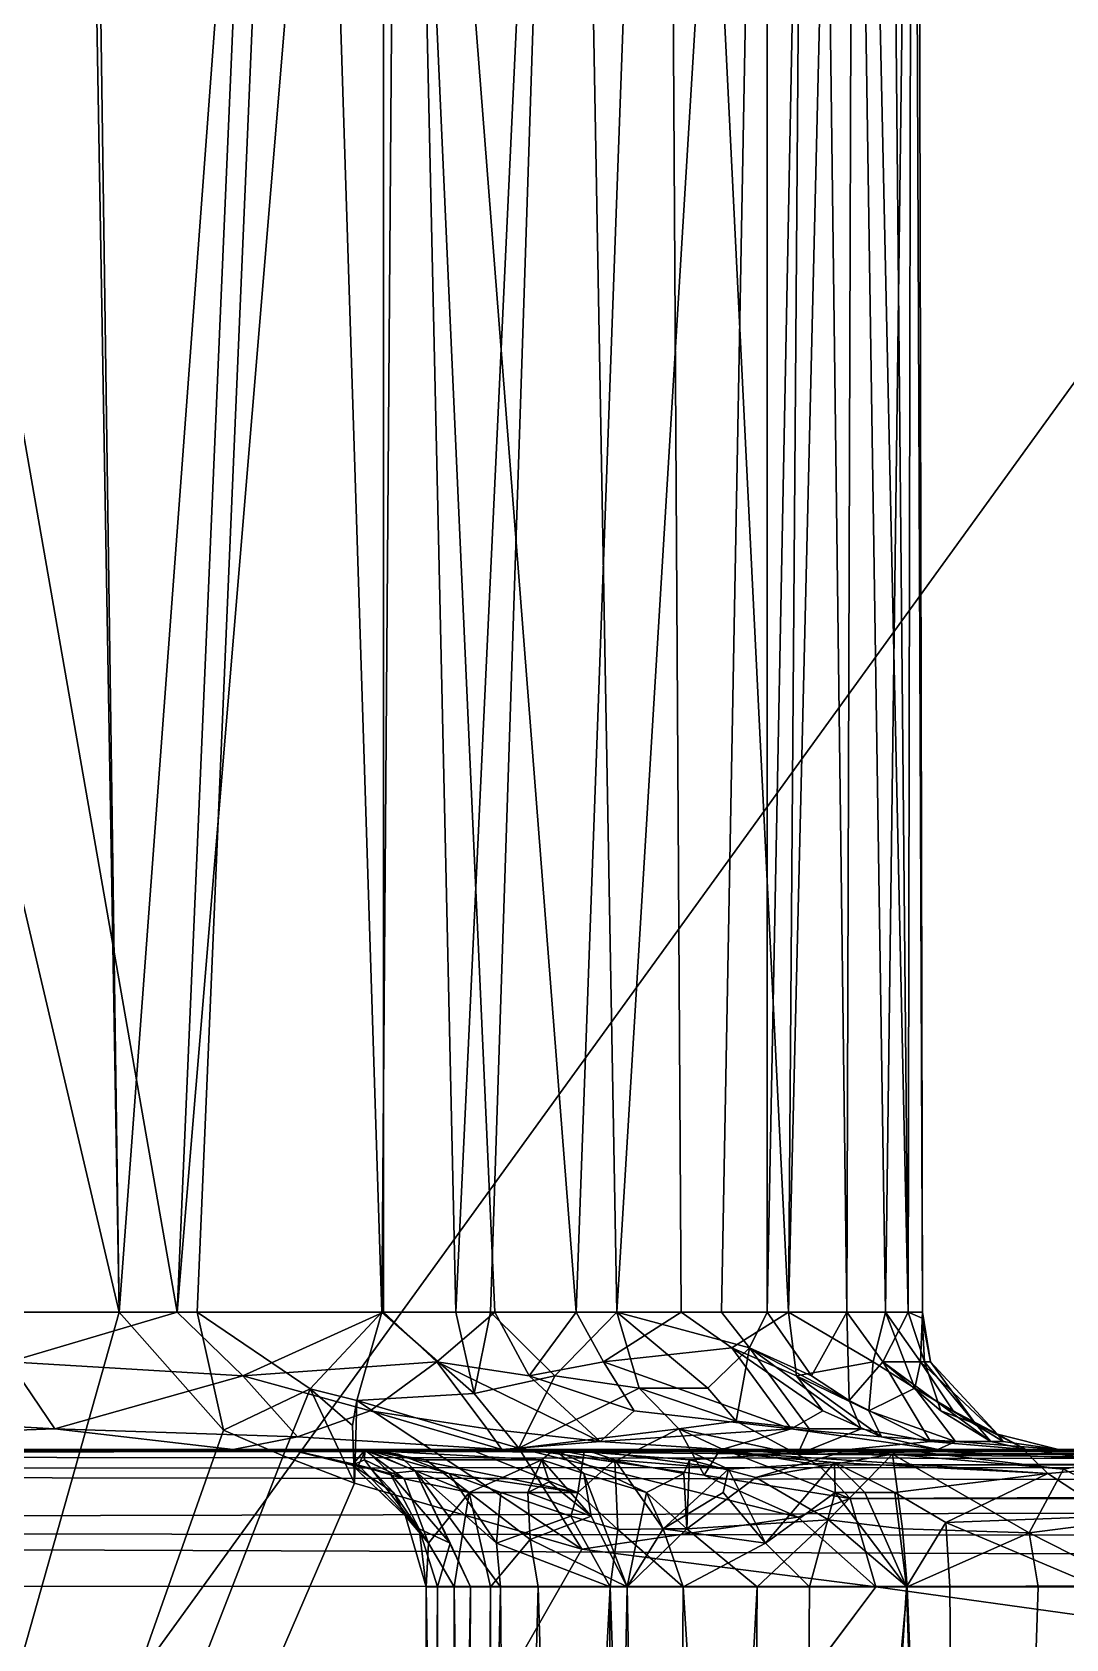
# Model space of a CAD drawing. Extents: x -30 to 83, y -53 to 60.
# Drawn here: x 11.25 to 12.003, y -11.638 to -10.468 of the extents above; entities that cross this region are included whole.
import ezdxf

# ---------------------------------------------------------------- set-up
doc = ezdxf.new("R2010")
doc.units = 0
doc.header["$MEASUREMENT"] = 0

msp = doc.modelspace()

# ---------------------------------------------------------------- linework, layer by layer
for points in [[(63.169998, -40), (-9.17, -40), (63.169998, 60)], [(-9.17, 60), (63.169998, 60), (-9.17, -40)], [(-7.187, 58, 2), (-7.187, -40, 2), (61.187, -40, 2)], [(61.187, 58, 2), (-7.187, 58, 2), (61.187, -40, 2)], [(-30, -1, 38), (30, -1, 38), (-30, -17, 38)], [(30, -17, 38), (-30, -17, 38), (30, -1, 38)], [(30, -2.998, 39.998001), (-30, -2.998, 39.998001), (-30, -15.003, 39.998001)], [(-30, -15.003, 39.998001), (30, -15.003, 39.998001), (30, -2.998, 39.998001)], [(5, -15, 40), (5, -3, 40), (75, -15, 40)], [(75, -3, 40), (75, -15, 40), (5, -3, 40)], [(9.998001, -13.003, 41.998001), (21.252998, -13.003, 41.998001), (21.252998, -7.997999, 41.998001)], [(9.998001, -13.003, 41.998001), (21.252998, -7.997999, 41.998001), (9.998001, -7.997999, 41.998001)], [(11.282743, -9.6, 62.314449), (10.890836, -9.6, 62.784191), (11.313806, -11.4, 62.269073)], [(10.890836, -12.9, 62.784191), (11.313806, -11.4, 62.269073), (10.890836, -9.6, 62.784191)], [(11.433929, -9.6, 58.619244), (11.356084, -11.4, 58.491291), (11.040905, -9.6, 58.073101)], [(11.227978, -11.4, 58.304508), (11.040905, -9.6, 58.073101), (11.356084, -11.4, 58.491291)], [(11.288265, -9.6, 62.307171), (11.282743, -9.6, 62.314449), (11.313806, -11.4, 62.269073)], [(11.447449, -9.6, 62.05352), (11.288265, -9.6, 62.307171), (11.313806, -11.4, 62.269073)], [(11.370615, -11.4, 62.182072), (11.447449, -9.6, 62.05352), (11.313806, -11.4, 62.269073)], [(11.433929, -9.6, 58.619244), (11.50616, -9.6, 58.750446), (11.356084, -11.4, 58.491291)], [(11.356084, -11.4, 58.491291), (11.50616, -9.6, 58.750446), (11.50616, -11.4, 58.750446)], [(11.50493, -11.4, 61.947941), (11.447449, -9.6, 62.05352), (11.370615, -11.4, 62.182072)], [(11.518641, -9.6, 61.921757), (11.447449, -9.6, 62.05352), (11.50493, -11.4, 61.947941)], [(11.558691, -11.4, 61.841019), (11.518641, -9.6, 61.921757), (11.50493, -11.4, 61.947941)], [(11.50616, -11.4, 58.750446), (11.50616, -9.6, 58.750446), (11.587209, -11.4, 58.916656)], [(11.587209, -11.4, 58.916656), (11.50616, -9.6, 58.750446), (11.646288, -11.4, 59.053986)], [(11.50616, -9.6, 58.750446), (11.711999, -9.6, 59.231956), (11.646288, -11.4, 59.053986)], [(11.643537, -9.6, 61.64957), (11.518641, -9.6, 61.921757), (11.558691, -11.4, 61.841019)], [(11.584041, -11.4, 61.787018), (11.643537, -9.6, 61.64957), (11.558691, -11.4, 61.841019)], [(11.676064, -11.4, 61.566669), (11.643537, -9.6, 61.64957), (11.584041, -11.4, 61.787018)], [(11.785496, -9.6, 61.223579), (11.643537, -9.6, 61.64957), (11.676064, -11.4, 61.566669)], [(11.646288, -11.4, 59.053986), (11.711999, -9.6, 59.231956), (11.722832, -11.4, 59.264709)], [(11.752163, -11.4, 61.339985), (11.785496, -9.6, 61.223579), (11.676064, -11.4, 61.566669)], [(11.800791, -11.4, 59.535679), (11.722832, -11.4, 59.264709), (11.711999, -9.6, 59.231956)], [(11.711999, -9.6, 59.231956), (11.814494, -9.6, 59.591869), (11.800791, -11.4, 59.535679)], [(11.785496, -11.4, 61.223579), (11.785496, -9.6, 61.223579), (11.752163, -11.4, 61.339985)], [(11.843252, -11.4, 60.961823), (11.820349, -9.6, 61.077923), (11.785496, -11.4, 61.223579)], [(11.820349, -9.6, 61.077923), (11.785496, -9.6, 61.223579), (11.785496, -11.4, 61.223579)], [(11.814494, -9.6, 59.591869), (11.844151, -9.6, 59.738678), (11.800791, -11.4, 59.535679)], [(11.800791, -11.4, 59.535679), (11.844151, -9.6, 59.738678), (11.871536, -11.4, 59.919674)], [(11.848838, -9.6, 60.930893), (11.820349, -9.6, 61.077923), (11.843252, -11.4, 60.961823)], [(11.888103, -11.4, 60.607174), (11.848838, -9.6, 60.930893), (11.843252, -11.4, 60.961823)], [(11.894546, -9.6, 60.184853), (11.871536, -11.4, 59.919674), (11.844151, -9.6, 59.738678)], [(11.870929, -9.6, 60.782757), (11.848838, -9.6, 60.930893), (11.888103, -11.4, 60.607174)], [(11.891145, -9.6, 60.559063), (11.870929, -9.6, 60.782757), (11.888103, -11.4, 60.607174)], [(11.871536, -11.4, 59.919674), (11.894546, -9.6, 60.184853), (11.898385, -11.4, 60.334583)], [(11.888103, -11.4, 60.607174), (11.898385, -11.4, 60.334583), (11.891145, -9.6, 60.559063)], [(11.894546, -9.6, 60.184853), (11.891145, -9.6, 60.559063), (11.898385, -11.4, 60.334583)], [(11.389791, -11.48587, 62.186131), (11.313806, -11.4, 62.269073), (10.890836, -12.9, 62.784191)], [(11.227978, -11.4, 58.304508), (11.356084, -11.4, 58.491291), (11.233896, -11.43603, 58.300144)], [(11.233896, -11.43603, 58.300144), (11.356084, -11.4, 58.491291), (11.403821, -11.44618, 58.546452)], [(11.370615, -11.4, 62.182072), (11.313806, -11.4, 62.269073), (11.389791, -11.48587, 62.186131)], [(11.356084, -11.4, 58.491291), (11.50616, -11.4, 58.750446), (11.403821, -11.44618, 58.546452)], [(11.50493, -11.4, 61.947941), (11.370615, -11.4, 62.182072), (11.452809, -11.45577, 62.07872)], [(11.370615, -11.4, 62.182072), (11.389791, -11.48587, 62.186131), (11.452809, -11.45577, 62.07872)], [(11.544917, -11.43603, 58.810329), (11.403821, -11.44618, 58.546452), (11.50616, -11.4, 58.750446)], [(11.50493, -11.4, 61.947941), (11.452809, -11.45577, 62.07872), (11.486863, -11.46429, 62.031116)], [(11.572083, -11.45926, 61.871086), (11.50493, -11.4, 61.947941), (11.486863, -11.46429, 62.031116)], [(11.558691, -11.4, 61.841019), (11.50493, -11.4, 61.947941), (11.572083, -11.45926, 61.871086)], [(11.50616, -11.4, 58.750446), (11.587209, -11.4, 58.916656), (11.544917, -11.43603, 58.810329)], [(11.544917, -11.43603, 58.810329), (11.587209, -11.4, 58.916656), (11.612134, -11.44618, 58.944073)], [(11.558691, -11.4, 61.841019), (11.572083, -11.45926, 61.871086), (11.584041, -11.4, 61.787018)], [(11.572083, -11.45926, 61.871086), (11.630738, -11.44618, 61.70956), (11.584041, -11.4, 61.787018)], [(11.676064, -11.4, 61.566669), (11.584041, -11.4, 61.787018), (11.630738, -11.44618, 61.70956)], [(11.587209, -11.4, 58.916656), (11.646288, -11.4, 59.053986), (11.612134, -11.44618, 58.944073)], [(11.666221, -11.43603, 59.083649), (11.612134, -11.44618, 58.944073), (11.646288, -11.4, 59.053986)], [(11.630738, -11.44618, 61.70956), (11.692292, -11.45523, 61.5728), (11.676064, -11.4, 61.566669)], [(11.646288, -11.4, 59.053986), (11.722832, -11.4, 59.264709), (11.666221, -11.43603, 59.083649)], [(11.759665, -11.42588, 59.367558), (11.666221, -11.43603, 59.083649), (11.722832, -11.4, 59.264709)], [(11.742221, -11.45523, 61.43137), (11.772563, -11.42588, 61.28413), (11.676064, -11.4, 61.566669)], [(11.742221, -11.45523, 61.43137), (11.676064, -11.4, 61.566669), (11.692292, -11.45523, 61.5728)], [(11.676064, -11.4, 61.566669), (11.772563, -11.42588, 61.28413), (11.752163, -11.4, 61.339985)], [(11.722832, -11.4, 59.264709), (11.800791, -11.4, 59.535679), (11.759665, -11.42588, 59.367558)], [(11.752163, -11.4, 61.339985), (11.772563, -11.42588, 61.28413), (11.785496, -11.4, 61.223579)], [(11.806638, -11.44618, 59.509766), (11.759665, -11.42588, 59.367558), (11.800791, -11.4, 59.535679)], [(11.772563, -11.42588, 61.28413), (11.817605, -11.44618, 61.141308), (11.785496, -11.4, 61.223579)], [(11.843252, -11.4, 60.961823), (11.785496, -11.4, 61.223579), (11.817605, -11.44618, 61.141308)], [(11.800791, -11.4, 59.535679), (11.871536, -11.4, 59.919674), (11.862627, -11.43603, 59.803711)], [(11.862627, -11.43603, 59.803711), (11.806638, -11.44618, 59.509766), (11.800791, -11.4, 59.535679)], [(11.843252, -11.4, 60.961823), (11.817605, -11.44618, 61.141308), (11.845013, -11.46428, 61.070599)], [(11.888103, -11.4, 60.607174), (11.843252, -11.4, 60.961823), (11.869641, -11.43603, 60.846634)], [(11.843252, -11.4, 60.961823), (11.845013, -11.46428, 61.070599), (11.869641, -11.43603, 60.846634)], [(11.862627, -11.43603, 59.803711), (11.871536, -11.4, 59.919674), (11.892912, -11.45523, 59.950726)], [(11.89992, -11.43603, 60.549141), (11.888103, -11.4, 60.607174), (11.869641, -11.43603, 60.846634)], [(11.871536, -11.4, 59.919674), (11.898385, -11.4, 60.334583), (11.8969, -11.43603, 60.100773)], [(11.8969, -11.43603, 60.100773), (11.892912, -11.45523, 59.950726), (11.871536, -11.4, 59.919674)], [(11.888103, -11.4, 60.607174), (11.89992, -11.43603, 60.549141), (11.898124, -11.40434, 60.399574)], [(11.898124, -11.40434, 60.399574), (11.898385, -11.4, 60.334583), (11.888103, -11.4, 60.607174)], [(11.904374, -11.43603, 60.250134), (11.8969, -11.43603, 60.100773), (11.898385, -11.4, 60.334583)], [(11.898124, -11.40434, 60.399574), (11.904374, -11.43603, 60.250134), (11.898385, -11.4, 60.334583)], [(11.904374, -11.43603, 60.250134), (11.898124, -11.40434, 60.399574), (11.89992, -11.43603, 60.549141)], [(11.759665, -11.42588, 59.367558), (11.802841, -11.48499, 59.354774), (11.666221, -11.43603, 59.083649)], [(11.742221, -11.45523, 61.43137), (11.762903, -11.47934, 61.438168), (11.772563, -11.42588, 61.28413)], [(11.825998, -11.47181, 59.504929), (11.759665, -11.42588, 59.367558), (11.806638, -11.44618, 59.509766)], [(11.759665, -11.42588, 59.367558), (11.825998, -11.47181, 59.504929), (11.802841, -11.48499, 59.354774)], [(11.815901, -11.48499, 61.296326), (11.772563, -11.42588, 61.28413), (11.762903, -11.47934, 61.438168)], [(11.815901, -11.48499, 61.296326), (11.85376, -11.48499, 61.149815), (11.772563, -11.42588, 61.28413)], [(11.845013, -11.46428, 61.070599), (11.772563, -11.42588, 61.28413), (11.85376, -11.48499, 61.149815)], [(11.772563, -11.42588, 61.28413), (11.845013, -11.46428, 61.070599), (11.817605, -11.44618, 61.141308)], [(11.266995, -11.48499, 58.275814), (11.167484, -11.47934, 58.161694), (11.233896, -11.43603, 58.300144)], [(11.233896, -11.43603, 58.300144), (11.403821, -11.44618, 58.546452), (11.266995, -11.48499, 58.275814)], [(11.544917, -11.43603, 58.810329), (11.496451, -11.47181, 58.666306), (11.403821, -11.44618, 58.546452)], [(11.581715, -11.48499, 58.792061), (11.496451, -11.47181, 58.666306), (11.544917, -11.43603, 58.810329)], [(11.66381, -11.49408, 58.92115), (11.544917, -11.43603, 58.810329), (11.612134, -11.44618, 58.944073)], [(11.66381, -11.49408, 58.92115), (11.581715, -11.48499, 58.792061), (11.544917, -11.43603, 58.810329)], [(11.666221, -11.43603, 59.083649), (11.688474, -11.47181, 59.074917), (11.612134, -11.44618, 58.944073)], [(11.688474, -11.47181, 59.074917), (11.666221, -11.43603, 59.083649), (11.802841, -11.48499, 59.354774)], [(11.862627, -11.43603, 59.803711), (11.85931, -11.47181, 59.651787), (11.806638, -11.44618, 59.509766)], [(11.904304, -11.49408, 61.005424), (11.869641, -11.43603, 60.846634), (11.845013, -11.46428, 61.070599)], [(11.862627, -11.43603, 59.803711), (11.892912, -11.45523, 59.950726), (11.85931, -11.47181, 59.651787)], [(11.911785, -11.47181, 60.700634), (11.89992, -11.43603, 60.549141), (11.869641, -11.43603, 60.846634)], [(11.869641, -11.43603, 60.846634), (11.904304, -11.49408, 61.005424), (11.948173, -11.49408, 60.704338)], [(11.948173, -11.49408, 60.704338), (11.911785, -11.47181, 60.700634), (11.869641, -11.43603, 60.846634)], [(11.920744, -11.47181, 60.09906), (11.892912, -11.45523, 59.950726), (11.8969, -11.43603, 60.100773)], [(11.904374, -11.43603, 60.250134), (11.953122, -11.48867, 60.324535), (11.8969, -11.43603, 60.100773)], [(11.920744, -11.47181, 60.09906), (11.8969, -11.43603, 60.100773), (11.953122, -11.48867, 60.324535)], [(11.911785, -11.47181, 60.700634), (11.937, -11.48122, 60.551292), (11.89992, -11.43603, 60.549141)], [(11.937, -11.48122, 60.551292), (11.904374, -11.43603, 60.250134), (11.89992, -11.43603, 60.549141)], [(11.904374, -11.43603, 60.250134), (11.937, -11.48122, 60.551292), (11.953122, -11.48867, 60.324535)], [(11.403821, -11.44618, 58.546452), (11.443475, -11.49063, 58.522285), (11.266995, -11.48499, 58.275814)], [(11.403821, -11.44618, 58.546452), (11.496451, -11.47181, 58.666306), (11.443475, -11.49063, 58.522285)], [(11.604689, -11.49898, 61.886295), (11.630738, -11.44618, 61.70956), (11.572083, -11.45926, 61.871086)], [(11.604689, -11.49898, 61.886295), (11.692292, -11.45523, 61.5728), (11.630738, -11.44618, 61.70956)], [(11.66381, -11.49408, 58.92115), (11.612134, -11.44618, 58.944073), (11.688474, -11.47181, 59.074917)], [(11.825998, -11.47181, 59.504929), (11.806638, -11.44618, 59.509766), (11.868475, -11.49063, 59.572506)], [(11.85931, -11.47181, 59.651787), (11.868475, -11.49063, 59.572506), (11.806638, -11.44618, 59.509766)], [(11.433151, -11.50461, 62.134155), (11.452809, -11.45577, 62.07872), (11.389791, -11.48587, 62.186131)], [(11.485088, -11.52447, 62.071911), (11.452809, -11.45577, 62.07872), (11.433151, -11.50461, 62.134155)], [(11.452809, -11.45577, 62.07872), (11.483703, -11.48254, 62.058163), (11.486863, -11.46429, 62.031116)], [(11.452809, -11.45577, 62.07872), (11.485088, -11.52447, 62.071911), (11.483703, -11.48254, 62.058163)], [(11.572083, -11.45926, 61.871086), (11.486863, -11.46429, 62.031116), (11.604689, -11.49898, 61.886295)], [(11.692292, -11.45523, 61.5728), (11.604689, -11.49898, 61.886295), (11.721212, -11.4849, 61.583717)], [(11.742221, -11.45523, 61.43137), (11.692292, -11.45523, 61.5728), (11.762903, -11.47934, 61.438168)], [(11.721212, -11.4849, 61.583717), (11.762903, -11.47934, 61.438168), (11.692292, -11.45523, 61.5728)], [(11.85931, -11.47181, 59.651787), (11.892912, -11.45523, 59.950726), (11.922357, -11.49408, 59.794186)], [(11.957231, -11.49408, 60.096443), (11.922357, -11.49408, 59.794186), (11.892912, -11.45523, 59.950726)], [(11.920744, -11.47181, 60.09906), (11.957231, -11.49408, 60.096443), (11.892912, -11.45523, 59.950726)], [(11.592264, -11.5, 58.701111), (11.443475, -11.49063, 58.522285), (11.496451, -11.47181, 58.666306)], [(11.483703, -11.48254, 62.058163), (11.485088, -11.52447, 62.071911), (11.486863, -11.46429, 62.031116)], [(11.485088, -11.52447, 62.071911), (11.650565, -11.57253, 61.873566), (11.486863, -11.46429, 62.031116)], [(11.486863, -11.46429, 62.031116), (11.650565, -11.57253, 61.873566), (11.604689, -11.49898, 61.886295)], [(11.496451, -11.47181, 58.666306), (11.581715, -11.48499, 58.792061), (11.592264, -11.5, 58.701111)], [(11.688474, -11.47181, 59.074917), (11.802841, -11.48499, 59.354774), (11.66381, -11.49408, 58.92115)], [(11.868475, -11.49063, 59.572506), (11.802841, -11.48499, 59.354774), (11.825998, -11.47181, 59.504929)], [(11.85376, -11.48499, 61.149815), (11.904304, -11.49408, 61.005424), (11.845013, -11.46428, 61.070599)], [(11.868475, -11.49063, 59.572506), (11.85931, -11.47181, 59.651787), (11.922357, -11.49408, 59.794186)], [(11.948173, -11.49408, 60.704338), (11.937, -11.48122, 60.551292), (11.911785, -11.47181, 60.700634)], [(11.920744, -11.47181, 60.09906), (11.953122, -11.48867, 60.324535), (11.957231, -11.49408, 60.096443)], [(10.847172, -11.5, 57.73233), (11.167484, -11.47934, 58.161694), (11.266995, -11.48499, 58.275814)], [(10.847172, -11.5, 57.73233), (11.266995, -11.48499, 58.275814), (11.396806, -11.5, 58.370922)], [(11.433151, -11.50461, 62.134155), (11.389791, -11.48587, 62.186131), (10.890836, -12.9, 62.784191)], [(11.443475, -11.49063, 58.522285), (11.396806, -11.5, 58.370922), (11.266995, -11.48499, 58.275814)], [(11.581715, -11.48499, 58.792061), (11.66381, -11.49408, 58.92115), (11.592264, -11.5, 58.701111)], [(11.721212, -11.4849, 61.583717), (11.604689, -11.49898, 61.886295), (11.673717, -11.50894, 61.794964)], [(11.802841, -11.48499, 59.354774), (11.752453, -11.5, 59.04977), (11.66381, -11.49408, 58.92115)], [(11.739647, -11.51869, 61.713154), (11.721212, -11.4849, 61.583717), (11.673717, -11.50894, 61.794964)], [(11.721212, -11.4849, 61.583717), (11.807437, -11.50345, 61.56966), (11.762903, -11.47934, 61.438168)], [(11.739647, -11.51869, 61.713154), (11.751739, -11.49924, 61.614384), (11.721212, -11.4849, 61.583717)], [(11.751739, -11.49924, 61.614384), (11.807437, -11.50345, 61.56966), (11.721212, -11.4849, 61.583717)], [(11.752453, -11.5, 59.04977), (11.802841, -11.48499, 59.354774), (11.909678, -11.5, 59.563152)], [(11.807437, -11.50345, 61.56966), (11.815901, -11.48499, 61.296326), (11.762903, -11.47934, 61.438168)], [(11.868475, -11.49063, 59.572506), (11.909678, -11.5, 59.563152), (11.802841, -11.48499, 59.354774)], [(11.815901, -11.48499, 61.296326), (11.807437, -11.50345, 61.56966), (11.85376, -11.48499, 61.149815)], [(11.807437, -11.50345, 61.56966), (11.904304, -11.49408, 61.005424), (11.85376, -11.48499, 61.149815)], [(11.948173, -11.49408, 60.704338), (11.973805, -11.5, 60.745525), (11.937, -11.48122, 60.551292)], [(11.973805, -11.5, 60.745525), (11.953122, -11.48867, 60.324535), (11.937, -11.48122, 60.551292)], [(11.592264, -11.5, 58.701111), (11.396806, -11.5, 58.370922), (11.443475, -11.49063, 58.522285)], [(11.752453, -11.5, 59.04977), (11.592264, -11.5, 58.701111), (11.66381, -11.49408, 58.92115)], [(11.904304, -11.49408, 61.005424), (11.807437, -11.50345, 61.56966), (11.973805, -11.5, 60.745525)], [(11.868475, -11.49063, 59.572506), (11.922357, -11.49408, 59.794186), (11.909678, -11.5, 59.563152)], [(11.904304, -11.49408, 61.005424), (11.973805, -11.5, 60.745525), (11.948173, -11.49408, 60.704338)], [(11.9975, -11.5, 60.32428), (11.909678, -11.5, 59.563152), (11.922357, -11.49408, 59.794186)], [(11.922357, -11.49408, 59.794186), (11.957231, -11.49408, 60.096443), (11.9975, -11.5, 60.32428)], [(11.953122, -11.48867, 60.324535), (11.973805, -11.5, 60.745525), (11.9975, -11.5, 60.32428)], [(11.953122, -11.48867, 60.324535), (11.9975, -11.5, 60.32428), (11.957231, -11.49408, 60.096443)], [(7.212134, -11.51441, 56.971416), (7.229168, -11.50251, 56.991844), (18.414324, -11.5113, 47.62907)], [(18.450401, -11.5, 47.6586), (7.229168, -11.50251, 56.991844), (14.61871, -11.5, 50.855831)], [(14.61871, -11.5, 50.855831), (7.229168, -11.50251, 56.991844), (8.386815, -11.5, 56.055012)], [(18.450401, -11.5, 47.6586), (18.414324, -11.5113, 47.62907), (7.229168, -11.50251, 56.991844)], [(8.386815, -11.5, 56.055012), (11.845366, -11.50007, 56.19453), (12.324509, -11.5, 55.632656)], [(8.386815, -11.5, 56.055012), (9.158538, -11.5, 56.869911), (11.492541, -11.50046, 56.519794)], [(11.630258, -11.5, 56.320305), (8.386815, -11.5, 56.055012), (11.492541, -11.50046, 56.519794)], [(11.630258, -11.5, 56.320305), (11.845366, -11.50007, 56.19453), (8.386815, -11.5, 56.055012)], [(13.055806, -11.5, 54.89426), (13.738708, -11.5, 54.218456), (8.386815, -11.5, 56.055012)], [(12.324509, -11.5, 55.632656), (12.983504, -11.5, 54.969788), (8.386815, -11.5, 56.055012)], [(14.61871, -11.5, 50.855831), (8.386815, -11.5, 56.055012), (13.738708, -11.5, 54.218456)], [(12.983504, -11.5, 54.969788), (13.055806, -11.5, 54.89426), (8.386815, -11.5, 56.055012)], [(10.027458, -11.5, 57.168674), (11.492541, -11.50046, 56.519794), (9.158538, -11.5, 56.869911)], [(11.492541, -11.50046, 56.519794), (10.027458, -11.5, 57.168674), (11.437535, -11.5, 56.752918)], [(10.425652, -11.5, 57.399765), (11.437535, -11.5, 56.752918), (10.027458, -11.5, 57.168674)], [(10.425652, -11.5, 57.399765), (10.847172, -11.5, 57.73233), (11.493326, -11.5, 57.013035)], [(10.425652, -11.5, 57.399765), (11.493326, -11.5, 57.013035), (11.437535, -11.5, 56.752918)], [(11.569291, -11.5, 57.134933), (11.493326, -11.5, 57.013035), (10.847172, -11.5, 57.73233)], [(10.847172, -11.5, 57.73233), (11.396806, -11.5, 58.370922), (11.652545, -11.5, 57.217793)], [(11.652545, -11.5, 57.217793), (11.569291, -11.5, 57.134933), (10.847172, -11.5, 57.73233)], [(11.485088, -11.52447, 62.071911), (11.433151, -11.50461, 62.134155), (10.890836, -12.9, 62.784191)], [(15.689467, -11.5, 56.876308), (11.396806, -11.5, 58.370922), (11.592264, -11.5, 58.701111)], [(11.971797, -11.5, 57.355755), (11.725922, -11.5, 57.272289), (11.396806, -11.5, 58.370922)], [(11.396806, -11.5, 58.370922), (12.1924, -11.5, 57.339024), (11.971797, -11.5, 57.355755)], [(11.396806, -11.5, 58.370922), (15.689467, -11.5, 56.876308), (12.297519, -11.50736, 57.259716)], [(12.297519, -11.50736, 57.259716), (12.1924, -11.5, 57.339024), (11.396806, -11.5, 58.370922)], [(11.725922, -11.5, 57.272289), (11.652545, -11.5, 57.217793), (11.396806, -11.5, 58.370922)], [(11.493326, -11.5, 57.013035), (11.488016, -11.5113, 56.831753), (11.437535, -11.5, 56.752918)], [(11.437535, -11.5, 56.752918), (11.483285, -11.5113, 56.759468), (11.492541, -11.50046, 56.519794)], [(11.483285, -11.5113, 56.759468), (11.437535, -11.5, 56.752918), (11.488016, -11.5113, 56.831753)], [(11.483285, -11.5113, 56.759468), (11.492357, -11.50736, 56.613499), (11.492541, -11.50046, 56.519794)], [(11.497329, -11.51433, 56.658154), (11.492357, -11.50736, 56.613499), (11.483285, -11.5113, 56.759468)], [(11.488016, -11.5113, 56.831753), (11.493326, -11.5, 57.013035), (11.510898, -11.51735, 56.900455)], [(11.492357, -11.50736, 56.613499), (11.521136, -11.52128, 56.596783), (11.492541, -11.50046, 56.519794)], [(11.492357, -11.50736, 56.613499), (11.497329, -11.51433, 56.658154), (11.521136, -11.52128, 56.596783)], [(11.630258, -11.5, 56.320305), (11.492541, -11.50046, 56.519794), (11.621305, -11.50736, 56.378456)], [(11.536856, -11.50736, 56.499054), (11.621305, -11.50736, 56.378456), (11.492541, -11.50046, 56.519794)], [(11.568591, -11.53126, 56.515572), (11.536856, -11.50736, 56.499054), (11.492541, -11.50046, 56.519794)], [(11.568591, -11.53126, 56.515572), (11.492541, -11.50046, 56.519794), (11.521136, -11.52128, 56.596783)], [(11.553883, -11.51735, 57.011013), (11.516781, -11.50341, 57.002094), (11.493326, -11.5, 57.013035)], [(11.529113, -11.51538, 56.969879), (11.493326, -11.5, 57.013035), (11.516781, -11.50341, 57.002094)], [(11.529113, -11.51538, 56.969879), (11.510898, -11.51735, 56.900455), (11.493326, -11.5, 57.013035)], [(11.493326, -11.5, 57.013035), (11.569291, -11.5, 57.134933), (11.64768, -11.53126, 57.116306)], [(11.553883, -11.51735, 57.011013), (11.493326, -11.5, 57.013035), (11.64768, -11.53126, 57.116306)], [(11.553883, -11.51735, 57.011013), (11.529113, -11.51538, 56.969879), (11.516781, -11.50341, 57.002094)], [(11.568591, -11.53126, 56.515572), (11.621305, -11.50736, 56.378456), (11.536856, -11.50736, 56.499054)], [(11.611251, -11.53126, 56.447216), (11.621305, -11.50736, 56.378456), (11.568591, -11.53126, 56.515572)], [(11.652545, -11.5, 57.217793), (11.64768, -11.53126, 57.116306), (11.569291, -11.5, 57.134933)], [(11.592264, -11.5, 58.701111), (11.752453, -11.5, 59.04977), (15.689467, -11.5, 56.876308)], [(11.650565, -11.57253, 61.873566), (11.807805, -11.54916, 61.663776), (11.604689, -11.49898, 61.886295)], [(11.807805, -11.54916, 61.663776), (11.739647, -11.51869, 61.713154), (11.604689, -11.49898, 61.886295)], [(11.739647, -11.51869, 61.713154), (11.673717, -11.50894, 61.794964), (11.604689, -11.49898, 61.886295)], [(11.611251, -11.53126, 56.447216), (11.626722, -11.5234, 56.415112), (11.621305, -11.50736, 56.378456)], [(11.651895, -11.51735, 56.374256), (11.630258, -11.5, 56.320305), (11.621305, -11.50736, 56.378456)], [(11.657396, -11.54843, 56.411522), (11.621305, -11.50736, 56.378456), (11.626722, -11.5234, 56.415112)], [(11.657396, -11.54843, 56.411522), (11.651895, -11.51735, 56.374256), (11.621305, -11.50736, 56.378456)], [(11.728885, -11.50736, 56.287296), (11.845366, -11.50007, 56.19453), (11.630258, -11.5, 56.320305)], [(11.724635, -11.51735, 56.31321), (11.728885, -11.50736, 56.287296), (11.630258, -11.5, 56.320305)], [(11.697596, -11.53126, 56.354847), (11.630258, -11.5, 56.320305), (11.651895, -11.51735, 56.374256)], [(11.630258, -11.5, 56.320305), (11.697596, -11.53126, 56.354847), (11.724635, -11.51735, 56.31321)], [(11.64768, -11.53126, 57.116306), (11.652545, -11.5, 57.217793), (11.674593, -11.50736, 57.191486)], [(11.674593, -11.50736, 57.191486), (11.676651, -11.55824, 57.120205), (11.64768, -11.53126, 57.116306)], [(11.652545, -11.5, 57.217793), (11.725922, -11.5, 57.272289), (11.757289, -11.51433, 57.23204)], [(11.757289, -11.51433, 57.23204), (11.674593, -11.50736, 57.191486), (11.652545, -11.5, 57.217793)], [(11.709686, -11.55774, 57.149662), (11.674593, -11.50736, 57.191486), (11.757289, -11.51433, 57.23204)], [(11.676651, -11.55824, 57.120205), (11.674593, -11.50736, 57.191486), (11.709686, -11.55774, 57.149662)], [(11.727025, -11.55774, 56.355354), (11.728885, -11.50736, 56.287296), (11.724635, -11.51735, 56.31321)], [(11.725922, -11.5, 57.272289), (11.971797, -11.5, 57.355755), (11.989623, -11.51735, 57.302162)], [(11.834484, -11.50933, 57.280201), (11.725922, -11.5, 57.272289), (11.989623, -11.51735, 57.302162)], [(11.725922, -11.5, 57.272289), (11.834484, -11.50933, 57.280201), (11.757289, -11.51433, 57.23204)], [(11.728885, -11.50736, 56.287296), (11.727025, -11.55774, 56.355354), (11.777229, -11.52037, 56.285973)], [(11.777229, -11.52037, 56.285973), (11.845366, -11.50007, 56.19453), (11.728885, -11.50736, 56.287296)], [(11.739647, -11.51869, 61.713154), (11.845847, -11.53553, 61.601704), (11.751739, -11.49924, 61.614384)], [(11.823029, -11.5113, 61.582664), (11.751739, -11.49924, 61.614384), (11.845847, -11.53553, 61.601704)], [(11.807437, -11.50345, 61.56966), (11.751739, -11.49924, 61.614384), (11.823029, -11.5113, 61.582664)], [(11.752453, -11.5, 59.04977), (11.909678, -11.5, 59.563152), (15.689467, -11.5, 56.876308)], [(11.757289, -11.51433, 57.23204), (11.834484, -11.50933, 57.280201), (11.784173, -11.56805, 57.197563)], [(11.777229, -11.52037, 56.285973), (11.876493, -11.50341, 56.20842), (11.845366, -11.50007, 56.19453)], [(11.777229, -11.52037, 56.285973), (11.830071, -11.55101, 56.288979), (11.876493, -11.50341, 56.20842)], [(11.784173, -11.56805, 57.197563), (11.834484, -11.50933, 57.280201), (11.834979, -11.53126, 57.247448)], [(15.689467, -11.5, 56.876308), (12.741561, -11.5, 60.409756), (11.807437, -11.50345, 61.56966)], [(11.807437, -11.50345, 61.56966), (11.823029, -11.5113, 61.582664), (15.689467, -11.5, 56.876308)], [(11.973805, -11.5, 60.745525), (11.807437, -11.50345, 61.56966), (12.741561, -11.5, 60.409756)], [(21.153233, -11.5039, 50.370338), (15.689467, -11.5, 56.876308), (11.823029, -11.5113, 61.582664)], [(11.845847, -11.53553, 61.601704), (21.153233, -11.5039, 50.370338), (11.823029, -11.5113, 61.582664)], [(11.883932, -11.55774, 56.27367), (11.876493, -11.50341, 56.20842), (11.830071, -11.55101, 56.288979)], [(11.878275, -11.53126, 57.26321), (11.834484, -11.50933, 57.280201), (11.989623, -11.51735, 57.302162)], [(11.856454, -11.53126, 57.255798), (11.834484, -11.50933, 57.280201), (11.878275, -11.53126, 57.26321)], [(11.856454, -11.53126, 57.255798), (11.834979, -11.53126, 57.247448), (11.834484, -11.50933, 57.280201)], [(11.845366, -11.50007, 56.19453), (11.876493, -11.50341, 56.20842), (11.881811, -11.5, 56.179909)], [(11.845366, -11.50007, 56.19453), (11.881811, -11.5, 56.179909), (12.324509, -11.5, 55.632656)], [(21.197603, -11.54905, 50.407356), (21.153233, -11.5039, 50.370338), (11.845847, -11.53553, 61.601704)], [(11.876493, -11.50341, 56.20842), (12.001093, -11.51433, 56.211479), (11.881811, -11.5, 56.179909)], [(11.976146, -11.56057, 56.254429), (11.876493, -11.50341, 56.20842), (11.883932, -11.55774, 56.27367)], [(12.001093, -11.51433, 56.211479), (11.876493, -11.50341, 56.20842), (11.976146, -11.56057, 56.254429)], [(12.191834, -11.50005, 56.182014), (11.881811, -11.5, 56.179909), (12.037106, -11.50736, 56.195492)], [(12.037106, -11.50736, 56.195492), (11.881811, -11.5, 56.179909), (12.001093, -11.51433, 56.211479)], [(12.324509, -11.5, 55.632656), (11.881811, -11.5, 56.179909), (12.191834, -11.50005, 56.182014)], [(11.9975, -11.5, 60.32428), (12.741561, -11.5, 60.409756), (11.909678, -11.5, 59.563152)], [(15.689467, -11.5, 56.876308), (11.909678, -11.5, 59.563152), (12.741561, -11.5, 60.409756)], [(11.971797, -11.5, 57.355755), (12.1924, -11.5, 57.339024), (12.06126, -11.5113, 57.312763)], [(11.971797, -11.5, 57.355755), (12.06126, -11.5113, 57.312763), (11.989623, -11.51735, 57.302162)], [(11.9975, -11.5, 60.32428), (11.973805, -11.5, 60.745525), (12.741561, -11.5, 60.409756)], [(12.070785, -11.54843, 56.245674), (12.037106, -11.50736, 56.195492), (12.001093, -11.51433, 56.211479)], [(7.212134, -11.51441, 56.971416), (18.397905, -11.53126, 47.609383), (7.185363, -11.55774, 56.939327)], [(18.414324, -11.5113, 47.62907), (18.397905, -11.53126, 47.609383), (7.212134, -11.51441, 56.971416)], [(11.532097, -11.55774, 56.825954), (11.483285, -11.5113, 56.759468), (11.488016, -11.5113, 56.831753)], [(11.483285, -11.5113, 56.759468), (11.513436, -11.53126, 56.690525), (11.497329, -11.51433, 56.658154)], [(11.522091, -11.54843, 56.759468), (11.483285, -11.5113, 56.759468), (11.532097, -11.55774, 56.825954)], [(11.483285, -11.5113, 56.759468), (11.522091, -11.54843, 56.759468), (11.513436, -11.53126, 56.690525)], [(11.488016, -11.5113, 56.831753), (11.510898, -11.51735, 56.900455), (11.532097, -11.55774, 56.825954)], [(11.513436, -11.53126, 56.690525), (11.538927, -11.56805, 56.671623), (11.497329, -11.51433, 56.658154)], [(11.497329, -11.51433, 56.658154), (11.538927, -11.56805, 56.671623), (11.521136, -11.52128, 56.596783)], [(11.554653, -11.56805, 56.911587), (11.510898, -11.51735, 56.900455), (11.529113, -11.51538, 56.969879)], [(11.554653, -11.56805, 56.911587), (11.532097, -11.55774, 56.825954), (11.510898, -11.51735, 56.900455)], [(11.568591, -11.53126, 56.515572), (11.521136, -11.52128, 56.596783), (11.538927, -11.56805, 56.671623)], [(11.553883, -11.51735, 57.011013), (11.588397, -11.56805, 56.993046), (11.529113, -11.51538, 56.969879)], [(11.569461, -11.6, 56.935471), (11.529113, -11.51538, 56.969879), (11.591394, -11.6, 56.985336)], [(11.588397, -11.56805, 56.993046), (11.591394, -11.6, 56.985336), (11.529113, -11.51538, 56.969879)], [(11.529113, -11.51538, 56.969879), (11.569461, -11.6, 56.935471), (11.554653, -11.56805, 56.911587)], [(11.591636, -11.53126, 57.043262), (11.553883, -11.51735, 57.011013), (11.64768, -11.53126, 57.116306)], [(11.591636, -11.53126, 57.043262), (11.588397, -11.56805, 56.993046), (11.553883, -11.51735, 57.011013)], [(11.683552, -11.6, 56.405914), (11.697596, -11.53126, 56.354847), (11.651895, -11.51735, 56.374256)], [(11.657396, -11.54843, 56.411522), (11.683552, -11.6, 56.405914), (11.651895, -11.51735, 56.374256)], [(11.724635, -11.51735, 56.31321), (11.697596, -11.53126, 56.354847), (11.727025, -11.55774, 56.355354)], [(11.709686, -11.55774, 57.149662), (11.757289, -11.51433, 57.23204), (11.753308, -11.53126, 57.204937)], [(11.727025, -11.55774, 56.355354), (11.830071, -11.55101, 56.288979), (11.777229, -11.52037, 56.285973)], [(11.845847, -11.53553, 61.601704), (11.739647, -11.51869, 61.713154), (11.807805, -11.54916, 61.663776)], [(11.784173, -11.56805, 57.197563), (11.753308, -11.53126, 57.204937), (11.757289, -11.51433, 57.23204)], [(11.989623, -11.51735, 57.302162), (11.915335, -11.55309, 57.256851), (11.878275, -11.53126, 57.26321)], [(11.915335, -11.55309, 57.256851), (11.989623, -11.51735, 57.302162), (12.037106, -11.54843, 57.274479)], [(12.070785, -11.54843, 56.245674), (12.001093, -11.51433, 56.211479), (11.976146, -11.56057, 56.254429)], [(12.06126, -11.5113, 57.312763), (12.037106, -11.54843, 57.274479), (11.989623, -11.51735, 57.302162)], [(18.383608, -11.56805, 47.592243), (7.185363, -11.55774, 56.939327), (18.397905, -11.53126, 47.609383)], [(11.650565, -11.57253, 61.873566), (11.485088, -11.52447, 62.071911), (10.890836, -12.9, 62.784191)], [(11.538927, -11.56805, 56.671623), (11.513436, -11.53126, 56.690525), (11.522091, -11.54843, 56.759468)], [(11.538927, -11.56805, 56.671623), (11.557652, -11.6, 56.61972), (11.568591, -11.53126, 56.515572)], [(11.583949, -11.6, 56.548153), (11.568591, -11.53126, 56.515572), (11.557652, -11.6, 56.61972)], [(11.612968, -11.56547, 56.482761), (11.611251, -11.53126, 56.447216), (11.568591, -11.53126, 56.515572)], [(11.568591, -11.53126, 56.515572), (11.583949, -11.6, 56.548153), (11.612968, -11.56547, 56.482761)], [(11.588397, -11.56805, 56.993046), (11.591636, -11.53126, 57.043262), (11.642582, -11.54843, 57.090504)], [(11.642582, -11.54843, 57.090504), (11.591636, -11.53126, 57.043262), (11.64768, -11.53126, 57.116306)], [(11.657396, -11.54843, 56.411522), (11.626722, -11.5234, 56.415112), (11.611251, -11.53126, 56.447216)], [(11.657396, -11.54843, 56.411522), (11.611251, -11.53126, 56.447216), (11.612968, -11.56547, 56.482761)], [(11.676651, -11.55824, 57.120205), (11.642582, -11.54843, 57.090504), (11.64768, -11.53126, 57.116306)], [(11.683552, -11.6, 56.405914), (11.709694, -11.55774, 56.369263), (11.697596, -11.53126, 56.354847)], [(11.709694, -11.55774, 56.369263), (11.727025, -11.55774, 56.355354), (11.697596, -11.53126, 56.354847)], [(11.784173, -11.56805, 57.197563), (11.709686, -11.55774, 57.149662), (11.753308, -11.53126, 57.204937)], [(11.834979, -11.53126, 57.247448), (11.816227, -11.6, 57.207371), (11.784173, -11.56805, 57.197563)], [(11.886753, -11.6, 57.236317), (11.816227, -11.6, 57.207371), (11.834979, -11.53126, 57.247448)], [(11.834979, -11.53126, 57.247448), (11.856454, -11.53126, 57.255798), (11.886753, -11.6, 57.236317)], [(11.878275, -11.53126, 57.26321), (11.886753, -11.6, 57.236317), (11.856454, -11.53126, 57.255798)], [(11.886753, -11.6, 57.236317), (11.878275, -11.53126, 57.26321), (11.915335, -11.55309, 57.256851)], [(11.845847, -11.53553, 61.601704), (11.807805, -11.54916, 61.663776), (11.864437, -11.6, 61.61721)], [(11.845847, -11.53553, 61.601704), (11.864437, -11.6, 61.61721), (21.197603, -11.54905, 50.407356)], [(11.522091, -11.54843, 56.759468), (11.532097, -11.55774, 56.825954), (11.53711, -11.6, 56.759468)], [(11.522091, -11.54843, 56.759468), (11.53711, -11.6, 56.759468), (11.538927, -11.56805, 56.671623)], [(11.642582, -11.54843, 57.090504), (11.671143, -11.6, 57.098503), (11.588397, -11.56805, 56.993046)], [(11.683552, -11.6, 56.405914), (11.657396, -11.54843, 56.411522), (11.612968, -11.56547, 56.482761)], [(11.676651, -11.55824, 57.120205), (11.671143, -11.6, 57.098503), (11.642582, -11.54843, 57.090504)], [(11.864437, -11.6, 61.61721), (11.807805, -11.54916, 61.663776), (11.650565, -11.57253, 61.873566)], [(11.727025, -11.55774, 56.355354), (11.778028, -11.6, 56.332523), (11.830071, -11.55101, 56.288979)], [(11.887198, -11.6, 56.283966), (11.830071, -11.55101, 56.288979), (11.778028, -11.6, 56.332523)], [(11.883932, -11.55774, 56.27367), (11.830071, -11.55101, 56.288979), (11.887198, -11.6, 56.283966)], [(21.208832, -11.6, 50.416733), (21.197603, -11.54905, 50.407356), (11.864437, -11.6, 61.61721)], [(11.91829, -11.6, 57.245014), (11.886753, -11.6, 57.236317), (11.915335, -11.55309, 57.256851)], [(12.037106, -11.54843, 57.274479), (12.026202, -11.6, 57.25922), (11.915335, -11.55309, 57.256851)], [(11.91829, -11.6, 57.245014), (11.915335, -11.55309, 57.256851), (12.026202, -11.6, 57.25922)], [(12.070785, -11.54843, 56.245674), (11.976146, -11.56057, 56.254429), (12.053453, -11.6, 56.260067)], [(7.153762, -11.59938, 56.953491), (7.185363, -11.55774, 56.939327), (18.379839, -11.6, 47.587738)], [(18.383608, -11.56805, 47.592243), (18.379839, -11.6, 47.587738), (7.185363, -11.55774, 56.939327)], [(11.532097, -11.55774, 56.825954), (11.554653, -11.56805, 56.911587), (11.545348, -11.6, 56.843407)], [(11.545348, -11.6, 56.843407), (11.53711, -11.6, 56.759468), (11.532097, -11.55774, 56.825954)], [(11.53711, -11.6, 56.759468), (11.557652, -11.6, 56.61972), (11.538927, -11.56805, 56.671623)], [(11.554653, -11.56805, 56.911587), (11.569461, -11.6, 56.935471), (11.545348, -11.6, 56.843407)], [(11.61864, -11.6, 56.486408), (11.612968, -11.56547, 56.482761), (11.583949, -11.6, 56.548153)], [(11.591394, -11.6, 56.985336), (11.588397, -11.56805, 56.993046), (11.671143, -11.6, 57.098503)], [(11.61864, -11.6, 56.486408), (11.683552, -11.6, 56.405914), (11.612968, -11.56547, 56.482761)], [(11.671143, -11.6, 57.098503), (11.676651, -11.55824, 57.120205), (11.724217, -11.6, 57.149315)], [(11.709686, -11.55774, 57.149662), (11.724217, -11.6, 57.149315), (11.676651, -11.55824, 57.120205)], [(11.709694, -11.55774, 56.369263), (11.683552, -11.6, 56.405914), (11.727025, -11.55774, 56.355354)], [(11.683552, -11.6, 56.405914), (11.778028, -11.6, 56.332523), (11.727025, -11.55774, 56.355354)], [(11.784173, -11.56805, 57.197563), (11.724217, -11.6, 57.149315), (11.709686, -11.55774, 57.149662)], [(11.816227, -11.6, 57.207371), (11.724217, -11.6, 57.149315), (11.784173, -11.56805, 57.197563)], [(11.883932, -11.55774, 56.27367), (11.887198, -11.6, 56.283966), (11.976146, -11.56057, 56.254429)], [(11.982736, -11.6, 56.263027), (11.976146, -11.56057, 56.254429), (11.887198, -11.6, 56.283966)], [(11.982736, -11.6, 56.263027), (12.053453, -11.6, 56.260067), (11.976146, -11.56057, 56.254429)], [(11.864437, -11.6, 61.61721), (11.650565, -11.57253, 61.873566), (10.890836, -12.9, 62.784191)], [(18.379839, -12.9, 47.587738), (6.012379, -12.9, 57.905735), (7.153762, -11.59938, 56.953491)], [(18.379839, -11.6, 47.587738), (18.379839, -12.9, 47.587738), (7.153762, -11.59938, 56.953491)], [(10.890836, -12.9, 62.784191), (21.208832, -12.9, 50.416733), (11.864437, -11.6, 61.61721)], [(11.545348, -11.6, 56.843407), (11.537577, -12.9, 56.781273), (11.53711, -11.6, 56.759468)], [(11.537577, -12.9, 56.781273), (11.557652, -12.9, 56.61972), (11.53711, -11.6, 56.759468)], [(11.557652, -11.6, 56.61972), (11.53711, -11.6, 56.759468), (11.557652, -12.9, 56.61972)], [(11.537577, -12.9, 56.781273), (11.545348, -11.6, 56.843407), (11.548962, -12.9, 56.867683)], [(11.545348, -11.6, 56.843407), (11.569461, -11.6, 56.935471), (11.548962, -12.9, 56.867683)], [(11.563754, -12.9, 56.920151), (11.548962, -12.9, 56.867683), (11.569461, -11.6, 56.935471)], [(11.557652, -12.9, 56.61972), (11.575167, -12.9, 56.568123), (11.557652, -11.6, 56.61972)], [(11.583949, -11.6, 56.548153), (11.557652, -11.6, 56.61972), (11.575167, -12.9, 56.568123)], [(11.60261, -12.9, 57.004047), (11.563754, -12.9, 56.920151), (11.591394, -11.6, 56.985336)], [(11.569461, -11.6, 56.935471), (11.591394, -11.6, 56.985336), (11.563754, -12.9, 56.920151)], [(11.575167, -12.9, 56.568123), (11.583949, -12.9, 56.548153), (11.583949, -11.6, 56.548153)], [(11.61864, -11.6, 56.486408), (11.583949, -11.6, 56.548153), (11.583949, -12.9, 56.548153)], [(11.583949, -12.9, 56.548153), (11.657863, -12.9, 56.43412), (11.61864, -11.6, 56.486408)], [(11.591394, -11.6, 56.985336), (11.671143, -11.6, 57.098503), (11.60261, -12.9, 57.004047)], [(11.661639, -12.9, 57.088745), (11.60261, -12.9, 57.004047), (11.671143, -11.6, 57.098503)], [(11.683552, -11.6, 56.405914), (11.61864, -11.6, 56.486408), (11.657863, -12.9, 56.43412)], [(11.657863, -12.9, 56.43412), (11.707827, -12.9, 56.383987), (11.683552, -11.6, 56.405914)], [(11.715718, -12.9, 57.142487), (11.661639, -12.9, 57.088745), (11.671143, -11.6, 57.098503)], [(11.671143, -11.6, 57.098503), (11.724217, -11.6, 57.149315), (11.715718, -12.9, 57.142487)], [(11.683552, -11.6, 56.405914), (11.707827, -12.9, 56.383987), (11.778028, -11.6, 56.332523)], [(11.768455, -12.9, 56.337769), (11.778028, -11.6, 56.332523), (11.707827, -12.9, 56.383987)], [(11.715718, -12.9, 57.142487), (11.724217, -11.6, 57.149315), (11.806228, -12.9, 57.202972)], [(11.816227, -11.6, 57.207371), (11.806228, -12.9, 57.202972), (11.724217, -11.6, 57.149315)], [(11.887198, -11.6, 56.283966), (11.778028, -11.6, 56.332523), (11.768455, -12.9, 56.337769)], [(11.768455, -12.9, 56.337769), (11.940048, -12.9, 56.271519), (11.887198, -11.6, 56.283966)], [(11.816227, -11.6, 57.207371), (11.886753, -11.6, 57.236317), (11.806228, -12.9, 57.202972)], [(11.92889, -12.9, 57.247612), (11.806228, -12.9, 57.202972), (11.886753, -11.6, 57.236317)], [(21.208832, -11.6, 50.416733), (11.864437, -11.6, 61.61721), (21.208832, -12.9, 50.416733)], [(11.886753, -11.6, 57.236317), (11.91829, -11.6, 57.245014), (11.92889, -12.9, 57.247612)], [(11.887198, -11.6, 56.283966), (11.940048, -12.9, 56.271519), (11.982736, -11.6, 56.263027)], [(12.026202, -11.6, 57.25922), (11.92889, -12.9, 57.247612), (11.91829, -11.6, 57.245014)], [(12.004444, -12.9, 57.257801), (11.92889, -12.9, 57.247612), (12.026202, -11.6, 57.25922)], [(11.982736, -11.6, 56.263027), (11.940048, -12.9, 56.271519), (12.053453, -11.6, 56.260067)], [(11.940048, -12.9, 56.271519), (12.053453, -12.9, 56.260067), (12.053453, -11.6, 56.260067)]]:
    msp.add_3dface(points)

doc.saveas('drawing.dxf')
